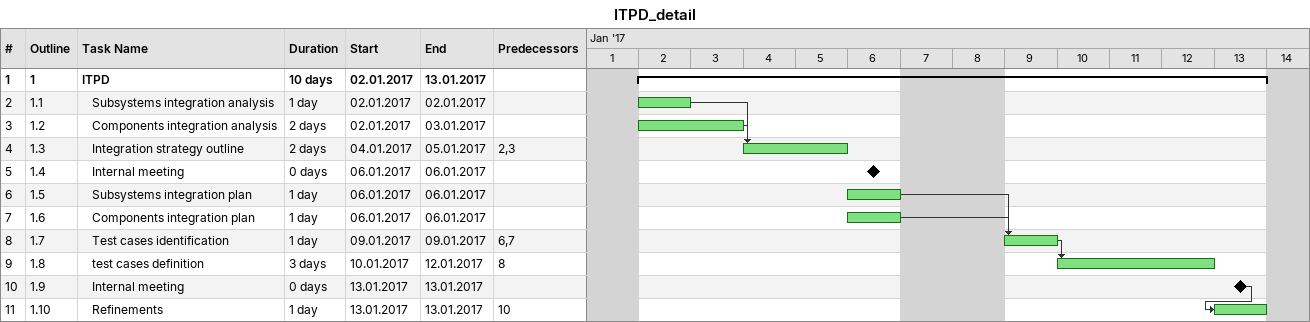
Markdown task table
ITPD_detail

| ID | WBS | Task | Duration | Start | Finish | Predecessors |
|---|---|---|---|---|---|---|
| 1 | 1 | **ITPD** | 10d | 2017-01-02 | 2017-01-13 |  |
| 2 | 1.1 | Subsystems integration analysis | 1d | 2017-01-02 | 2017-01-02 |  |
| 3 | 1.2 | Components integration analysis | 2d | 2017-01-02 | 2017-01-03 |  |
| 4 | 1.3 | Integration strategy outline | 2d | 2017-01-04 | 2017-01-05 | 2, 3 |
| 5 | 1.4 | Internal meeting | 0d | 2017-01-06 | 2017-01-06 |  |
| 6 | 1.5 | Subsystems integration plan | 1d | 2017-01-06 | 2017-01-06 |  |
| 7 | 1.6 | Components integration plan | 1d | 2017-01-06 | 2017-01-06 |  |
| 8 | 1.7 | Test cases identification | 1d | 2017-01-09 | 2017-01-09 | 6, 7 |
| 9 | 1.8 | test cases definition | 3d | 2017-01-10 | 2017-01-12 | 8 |
| 10 | 1.9 | Internal meeting | 0d | 2017-01-13 | 2017-01-13 |  |
| 11 | 1.10 | Refinements | 1d | 2017-01-13 | 2017-01-13 | 10 |
